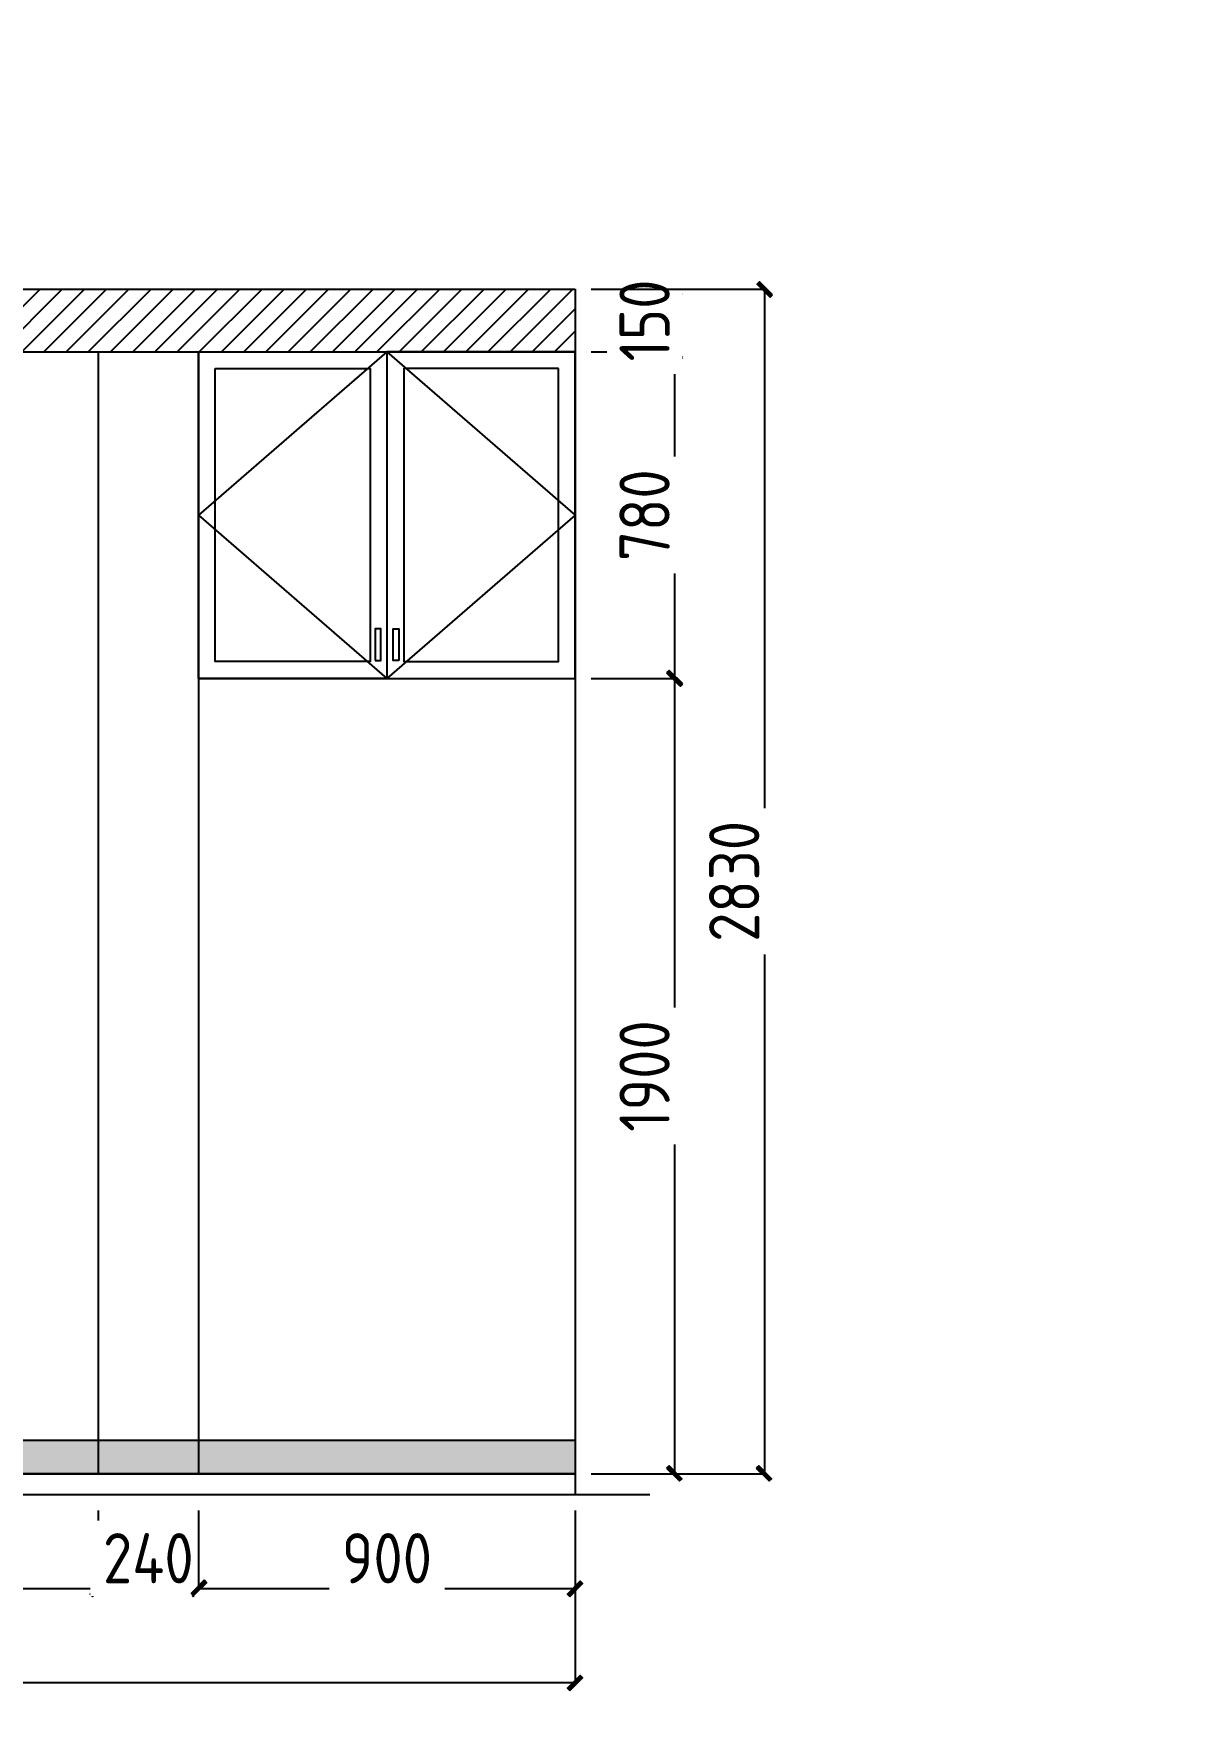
# Model space of a CAD drawing. Extents: x -74236 to 286982, y -14633 to 132816.
# Drawn here: x 111417 to 114154, y 121789 to 125799 of the extents above; entities that cross this region are included whole.
import ezdxf
from ezdxf.xclip import XClip

# ---------------------------------------------------------------- set-up
doc = ezdxf.new("R2010")
doc.units = 0
doc.header["$LTSCALE"] = 10
doc.header["$MEASUREMENT"] = 0
doc.header["$XCLIPFRAME"] = 2
doc.header["$PDSIZE"] = 5
for name, color, linetype in [('1活动家具', 4, 'Continuous'), ('2改建新建', 7, 'Continuous'), ('5顶面布置', 3, 'Continuous'), ('图框', 4, 'Continuous')]:
    doc.layers.add(name, color=color, linetype=linetype)
doc.styles.get("Standard").update_dxf_attribs({"font": 'gbenor.shx', "bigfont": 'gbcbig.shx'})
doc.dimstyles.new('wl20', dxfattribs={"dimscale": 60, "dimtxt": 1.8, "dimasz": 0.03, "dimexe": 0, "dimexo": 0.625, "dimgap": 0.2, "dimtad": 1, "dimdec": 0, "dimrnd": 0.05, "dimdsep": 46, "dimtxsty": 'Standard', "dimblk": 'BZ', "dimcen": 0.06, "dimclrd": 127, "dimclre": 127, "dimclrt": 1, "dimadec": 0, "dimazin": 0, "dimtfac": 1, "dimtdec": 0, "dimtix": 1, "dimtmove": 2, "dimatfit": 3, "dimldrblk": 'jt', "dimfxl": 1, "dimtvp": 1, "dimtfill": 1, "dimtolj": 1, "dimtzin": 0, "dimarcsym": 0})

# ---------------------------------------------------------------- blocks, each defined once
blk = doc.blocks.new('verh35')
at = {"color": 4}
for p, q in [((-177923, -193263.9), (-177759.7, -193358.2)), ((-177759.7, -193358.2), (-177966.5, -193716.4)), ((-177966.5, -193716.4), (-178130.3, -193623))]:
    blk.add_line(p, q, dxfattribs=at)
blk.add_arc((-178049.6, -193430.2), 209, 52.7215, 247.2785, dxfattribs=at)
at = {"color": 8, "ltscale": 8}
blk.add_arc((-177962.9, -193480.3), 220, 79.5508, 220.4492, dxfattribs=at)
blk = doc.blocks.new('43y3y3herf')
at = {"color": 4}
for p, q in [((-177380.3, -193187.5), (-177288, -193023.1)), ((-177020.7, -193391.8), (-177380.3, -193187.5)), ((-176927.5, -193227.9), (-177020.7, -193391.8))]:
    blk.add_line(p, q, dxfattribs=at)
blk.add_arc((-177094.7, -193102.4), 209, 323.1202, 157.6772, dxfattribs=at)
at = {"color": 8, "ltscale": 8}
blk.add_arc((-177144.2, -193189.5), 220, 349.9495, 130.8479, dxfattribs=at)
blk = doc.blocks.new('270')
at = {"color": 4}
blk.add_circle((10142.8, -40166.4), 500, dxfattribs=at)
at = {"color": 8, "linetype": 'Continuous', "ltscale": 5}
blk.add_circle((10142.8, -40166.4), 420, dxfattribs=at)
at = {"color": 8}
blk.add_blockref('43y3y3herf', (187597.4, 153652.8), dxfattribs=at)
for name, p, rotation in [('verh35', (206484.6, 134410.9), 354.0984126523752), ('43y3y3herf', (40981.6, -301154.5), 229.2262715882117)]:
    blk.add_blockref(name, p, dxfattribs=dict(at, rotation=rotation))
at = {"color": 8, "xscale": -1}
for name, p, rotation in [('verh35', (-35762.1, 218516.7), 327.6077461319526), ('43y3y3herf', (-163139.1, -237770.3), 96.26653595320721)]:
    blk.add_blockref(name, p, dxfattribs=dict(at, rotation=rotation))
blk = doc.blocks.new('adsz')
h = blk.add_hatch(color=252)
h.dxf.hatch_style = 1
h.paths.add_polyline_path([(93345.7, 123939.6), (92745.7, 123939.6), (92745.7, 124319.6), (92525.7, 124319.6), (92525.7, 123939.6), (92525.7, 123719.6), (93345.7, 123719.6)])
h.paths.add_polyline_path([(94475.7, 123939.6), (94255.7, 123939.6), (94255.7, 123719.6), (94255.7, 121999.6), (94475.7, 121999.6), (94475.7, 122999.6), (94673.5, 122999.6), (94673.5, 123219.6), (94475.7, 123219.6)])
h.paths.add_polyline_path([(94475.7, 120879.6), (94255.7, 120879.6), (94255.7, 119729.6), (95435.7, 119729.6), (95435.7, 119949.6), (94475.7, 119949.6)])
h.paths.add_polyline_path([(99783.3, 119949.6), (97454.4, 119949.6), (97454.4, 119729.6), (99783.3, 119729.6)])
h.paths.add_polyline_path([(99375.7, 122079.6), (99155.7, 122079.6), (99155.7, 121919.6), (98095.7, 121919.6), (98095.7, 122079.6), (97875.7, 122079.6), (97875.7, 121699.6), (99375.7, 121699.6)])
h.paths.add_polyline_path([(98095.7, 123219.6), (96135.7, 123219.6), (96135.7, 123409.6), (95895.7, 123409.6), (95895.7, 123219.6), (95895.7, 122999.6), (97875.7, 122999.6), (97875.7, 122879.6), (98095.7, 122879.6)])
h.paths.add_polyline_path([(100628.3, 123219.6), (99155.7, 123219.6), (99155.7, 122879.6), (99375.7, 122879.6), (99375.7, 122999.6), (100628.3, 122999.6)])
h.paths.add_polyline_path([(103045.7, 123219.6), (102825.7, 123219.6), (102097.3, 123219.6), (102097.3, 122999.6), (102825.7, 122999.6), (102825.7, 122319.6), (103045.7, 122319.6), (103045.7, 122999.6)])
h.paths.add_polyline_path([(103045.7, 120609.6), (102825.7, 120609.6), (102825.7, 119949.6), (101830.1, 119949.6), (101830.1, 119729.6), (103045.7, 119729.6)])
at = {"rotation": 165.163391754127}
blk.add_blockref('270', (96726.2, 83146.1), dxfattribs=at)
blk = doc.blocks.new('BZ')
at = {"layer": '图框', "linetype": 'Continuous'}
blk.add_hatch(color=2, dxfattribs=at).paths.add_polyline_path([(9.6, 6.5), (6.6, 9.4), (-10.5, -7.5), (-7.4, -10.7)])
blk.add_lwpolyline([(-7.4, -10.7), (9.6, 6.5), (6.6, 9.4), (-10.5, -7.5), (-7.4, -10.7)], dxfattribs=at)
blk = doc.blocks.new('*D52')
at = {"layer": '1活动家具', "color": 127, "lineweight": -2, "transparency": 16777216}
for p, q in [((112748.3, 124259), (112948.2, 124259)), ((112948.2, 122360.8), (112948.2, 124257.2)), ((112748.3, 122359), (112948.2, 122359))]:
    blk.add_line(p, q, dxfattribs=at)
at = {"layer": 'Defpoints', "color": 0, "transparency": 16777216}
for p in [(112710.8, 124259), (112948.2, 124259), (112710.8, 122359)]:
    blk.add_point(p, dxfattribs=at)
at = {"layer": '1活动家具', "color": 127, "lineweight": -2, "transparency": 16777216, "xscale": 1.8, "yscale": 1.8, "zscale": 1.8}
for p, rotation in [((112948.2, 124259), 90), ((112948.2, 122359), 270)]:
    blk.add_blockref('BZ', p, dxfattribs=dict(at, rotation=rotation))
at = {"layer": '1活动家具', "color": 1, "transparency": 16777216, "insert": (112876.2, 123309), "char_height": 120, "attachment_point": 5, "rotation": 90, "bg_fill": 3, "box_fill_scale": 1.25, "bg_fill_color": 256, "bg_fill_true_color": 13158600, "bg_fill_transparency": 0}
blk.add_mtext('\\A1;1900', dxfattribs=at)
blk = doc.blocks.new('jt')
at = {"layer": '图框', "linetype": 'Continuous'}
blk.add_hatch(color=2, dxfattribs=at).paths.add_polyline_path([(-22, 17.7), (-16.7, 22.2), (0, 0), (-16.7, -22), (-22, -17.6), (-5.7, 0)])
blk.add_lwpolyline([(-22, 17.7), (-16.7, 22.2), (0, 0), (-16.7, -22), (-22, -17.6), (-5.7, 0), (-22, 17.7)], dxfattribs=at)
blk = doc.blocks.new('*D53')
at = {"layer": '1活动家具', "color": 127, "lineweight": -2, "transparency": 16777216}
for p, q in [((112748.3, 125039), (112948.2, 125039)), ((112948.2, 124260.8), (112948.2, 125037.2)), ((112748.3, 124259), (112948.2, 124259))]:
    blk.add_line(p, q, dxfattribs=at)
at = {"layer": 'Defpoints', "color": 0, "transparency": 16777216}
for p in [(112710.8, 125039), (112948.2, 125039), (112710.8, 124259)]:
    blk.add_point(p, dxfattribs=at)
at = {"layer": '1活动家具', "color": 127, "lineweight": -2, "transparency": 16777216, "xscale": 1.8, "yscale": 1.8, "zscale": 1.8}
for p, rotation in [((112948.2, 125039), 90), ((112948.2, 124259), 270)]:
    blk.add_blockref('BZ', p, dxfattribs=dict(at, rotation=rotation))
at = {"layer": '1活动家具', "color": 1, "transparency": 16777216, "insert": (112876.2, 124649), "char_height": 120, "attachment_point": 5, "rotation": 90, "bg_fill": 3, "box_fill_scale": 1.25, "bg_fill_color": 256, "bg_fill_true_color": 13158600, "bg_fill_transparency": 0}
blk.add_mtext('\\A1;780', dxfattribs=at)
blk = doc.blocks.new('*D54')
at = {"layer": '1活动家具', "color": 127, "lineweight": -2, "transparency": 16777216}
for p, q in [((112748.3, 125189), (112948.2, 125189)), ((112948.2, 125190.8), (112948.2, 125192.6)), ((112948.2, 125039), (112948.2, 125189)), ((112785.8, 125039), (112948.2, 125039)), ((112948.2, 125037.2), (112948.2, 125035.4))]:
    blk.add_line(p, q, dxfattribs=at)
at = {"layer": 'Defpoints', "color": 0, "transparency": 16777216}
for p in [(112710.8, 125189), (112748.3, 125039)]:
    blk.add_point(p, dxfattribs=at)
at = {"layer": '1活动家具', "color": 127, "lineweight": -2, "transparency": 16777216, "xscale": 1.8, "yscale": 1.8, "zscale": 1.8}
for p, rotation in [((112948.2, 125189), 270), ((112948.2, 125039), 90)]:
    blk.add_blockref('BZ', p, dxfattribs=dict(at, rotation=rotation))
at = {"layer": '1活动家具', "color": 1, "transparency": 16777216, "insert": (112876.2, 125114), "char_height": 120, "attachment_point": 5, "rotation": 90, "bg_fill": 3, "box_fill_scale": 1.25, "bg_fill_color": 256, "bg_fill_true_color": 13158600, "bg_fill_transparency": 0}
blk.add_mtext('\\A1;150', dxfattribs=at)
at = {"layer": 'Defpoints', "color": 0, "transparency": 16777216}
blk.add_point((112948.2, 125189), dxfattribs=at)
blk = doc.blocks.new('*D55')
at = {"layer": '1活动家具', "color": 127, "lineweight": -2, "transparency": 16777216}
for p, q in [((112748.3, 125189), (113162.4, 125189)), ((113162.4, 125187.2), (113162.4, 122360.8)), ((112748.3, 122359), (113162.4, 122359))]:
    blk.add_line(p, q, dxfattribs=at)
at = {"layer": 'Defpoints', "color": 0, "transparency": 16777216}
for p in [(112710.8, 125189), (112710.8, 122359), (113162.4, 122359)]:
    blk.add_point(p, dxfattribs=at)
at = {"layer": '1活动家具', "color": 127, "lineweight": -2, "transparency": 16777216, "xscale": 1.8, "yscale": 1.8, "zscale": 1.8}
for p, rotation in [((113162.4, 125189), 90), ((113162.4, 122359), 270)]:
    blk.add_blockref('BZ', p, dxfattribs=dict(at, rotation=rotation))
at = {"layer": '1活动家具', "color": 1, "transparency": 16777216, "insert": (113090.4, 123774), "char_height": 120, "attachment_point": 5, "rotation": 90, "bg_fill": 3, "box_fill_scale": 1.25, "bg_fill_color": 256, "bg_fill_true_color": 13158600, "bg_fill_transparency": 0}
blk.add_mtext('\\A1;2830', dxfattribs=at)
blk = doc.blocks.new('*D58')
at = {"layer": '1活动家具', "color": 127, "lineweight": -2, "transparency": 16777216}
for p, q in [((109610.8, 122271.5), (109610.8, 122085.1)), ((111570.8, 122271.5), (111570.8, 122085.1)), ((109612.6, 122085.1), (111569, 122085.1))]:
    blk.add_line(p, q, dxfattribs=at)
at = {"layer": 'Defpoints', "color": 0, "transparency": 16777216}
for p in [(109610.8, 122309), (111570.8, 122309), (111570.8, 122085.1)]:
    blk.add_point(p, dxfattribs=at)
at = {"layer": '1活动家具', "color": 127, "lineweight": -2, "transparency": 16777216, "xscale": 1.8, "yscale": 1.8, "zscale": 1.8, "rotation": 180}
blk.add_blockref('BZ', (109610.8, 122085.1), dxfattribs=at)
at = {"layer": '1活动家具', "color": 127, "lineweight": -2, "transparency": 16777216, "xscale": 1.8, "yscale": 1.8, "zscale": 1.8}
blk.add_blockref('BZ', (111570.8, 122085.1), dxfattribs=at)
at = {"layer": '1活动家具', "color": 1, "transparency": 16777216, "insert": (110590.8, 122157.1), "char_height": 120, "attachment_point": 5, "bg_fill": 3, "box_fill_scale": 1.25, "bg_fill_color": 256, "bg_fill_true_color": 13158600, "bg_fill_transparency": 0}
blk.add_mtext('\\A1;1960', dxfattribs=at)
blk = doc.blocks.new('*D59')
at = {"layer": '1活动家具', "color": 127, "lineweight": -2, "transparency": 16777216}
for p, q in [((111570.8, 122271.5), (111570.8, 122085.1)), ((111810.8, 122271.5), (111810.8, 122085.1)), ((111572.6, 122085.1), (111809, 122085.1))]:
    blk.add_line(p, q, dxfattribs=at)
at = {"layer": 'Defpoints', "color": 0, "transparency": 16777216}
for p in [(111570.8, 122309), (111810.8, 122309)]:
    blk.add_point(p, dxfattribs=at)
at = {"layer": '1活动家具', "color": 127, "lineweight": -2, "transparency": 16777216, "xscale": 1.8, "yscale": 1.8, "zscale": 1.8, "rotation": 180}
blk.add_blockref('BZ', (111570.8, 122085.1), dxfattribs=at)
at = {"layer": '1活动家具', "color": 127, "lineweight": -2, "transparency": 16777216, "xscale": 1.8, "yscale": 1.8, "zscale": 1.8}
blk.add_blockref('BZ', (111810.8, 122085.1), dxfattribs=at)
at = {"layer": '1活动家具', "color": 1, "transparency": 16777216, "insert": (111690.8, 122157.1), "char_height": 120, "attachment_point": 5, "bg_fill": 3, "box_fill_scale": 1.25, "bg_fill_color": 256, "bg_fill_true_color": 13158600, "bg_fill_transparency": 0}
blk.add_mtext('\\A1;240', dxfattribs=at)
at = {"layer": 'Defpoints', "color": 0, "transparency": 16777216}
blk.add_point((111810.8, 122085.1), dxfattribs=at)
blk = doc.blocks.new('*D60')
at = {"layer": '1活动家具', "color": 127, "lineweight": -2, "transparency": 16777216}
for p, q in [((111810.8, 122271.5), (111810.8, 122085.1)), ((112710.8, 122271.5), (112710.8, 122085.1)), ((111812.6, 122085.1), (112709, 122085.1))]:
    blk.add_line(p, q, dxfattribs=at)
at = {"layer": 'Defpoints', "color": 0, "transparency": 16777216}
for p in [(111810.8, 122309), (112710.8, 122309), (112710.8, 122085.1)]:
    blk.add_point(p, dxfattribs=at)
at = {"layer": '1活动家具', "color": 127, "lineweight": -2, "transparency": 16777216, "xscale": 1.8, "yscale": 1.8, "zscale": 1.8, "rotation": 180}
blk.add_blockref('BZ', (111810.8, 122085.1), dxfattribs=at)
at = {"layer": '1活动家具', "color": 127, "lineweight": -2, "transparency": 16777216, "xscale": 1.8, "yscale": 1.8, "zscale": 1.8}
blk.add_blockref('BZ', (112710.8, 122085.1), dxfattribs=at)
at = {"layer": '1活动家具', "color": 1, "transparency": 16777216, "insert": (112260.8, 122157.1), "char_height": 120, "attachment_point": 5, "bg_fill": 3, "box_fill_scale": 1.25, "bg_fill_color": 256, "bg_fill_true_color": 13158600, "bg_fill_transparency": 0}
blk.add_mtext('\\A1;900', dxfattribs=at)
blk = doc.blocks.new('*D61')
at = {"layer": '1活动家具', "color": 127, "lineweight": -2, "transparency": 16777216}
for p, q in [((104880.8, 122271.5), (104880.8, 121860)), ((112710.8, 122271.5), (112710.8, 121860)), ((104882.6, 121860), (112709, 121860))]:
    blk.add_line(p, q, dxfattribs=at)
at = {"layer": 'Defpoints', "color": 0, "transparency": 16777216}
for p in [(104880.8, 122309), (112710.8, 122309), (112710.8, 121860)]:
    blk.add_point(p, dxfattribs=at)
at = {"layer": '1活动家具', "color": 127, "lineweight": -2, "transparency": 16777216, "xscale": 1.8, "yscale": 1.8, "zscale": 1.8, "rotation": 180}
blk.add_blockref('BZ', (104880.8, 121860), dxfattribs=at)
at = {"layer": '1活动家具', "color": 127, "lineweight": -2, "transparency": 16777216, "xscale": 1.8, "yscale": 1.8, "zscale": 1.8}
blk.add_blockref('BZ', (112710.8, 121860), dxfattribs=at)
at = {"layer": '1活动家具', "color": 1, "transparency": 16777216, "insert": (108795.8, 121932), "char_height": 120, "attachment_point": 5, "bg_fill": 3, "box_fill_scale": 1.25, "bg_fill_color": 256, "bg_fill_true_color": 13158600, "bg_fill_transparency": 0}
blk.add_mtext('\\A1;7830', dxfattribs=at)

msp = doc.modelspace()

# ---------------------------------------------------------------- hatches: boundary and pattern name
at = {"layer": '2改建新建'}
h = msp.add_hatch(dxfattribs=at)
h.set_pattern_fill('ANSI31', color=251, scale=300)
h.set_pattern_definition([(45, (8745.138, 758.47), (-26.516504, 26.516504), [])])
h.paths.add_polyline_path([(104880.8, 125189), (104880.8, 125039), (112710.8, 125039), (112710.8, 125189)])
at = {"layer": '5顶面布置'}
h = msp.add_hatch(dxfattribs=at)
h.set_pattern_fill('ANSI33', color=251, scale=250, angle=45, double=1)
h.set_pattern_definition([(90, (0, 758.47), (-62.5, 1e-14), []), (90, (31.25, 789.72), (-62.5, 1e-14), [31.25, -15.625])])
h.paths.add_polyline_path([(104880.8, 122439), (112710.8, 122439), (112710.8, 122359), (104880.8, 122359)])

# ---------------------------------------------------------------- linework, layer by layer
at = {"color": 3}
for points in [[(111810.8, 125039), (112260.8, 125039), (112260.8, 124259), (111810.8, 124259)], [(112710.8, 125039), (112260.8, 125039), (112260.8, 124259), (112710.8, 124259)]]:
    msp.add_lwpolyline(points, close=True, dxfattribs=at)
at = {"layer": '1活动家具', "color": 0}
for p, q in [((111570.8, 125039), (111570.8, 122359)), ((111810.8, 125039), (111810.8, 122359)), ((111810.8, 124259), (112710.8, 124259))]:
    msp.add_line(p, q, dxfattribs=at)
at = {"layer": '2改建新建', "color": 0}
for p, q in [((104880.8, 125189), (112710.8, 125189)), ((112710.8, 125189), (112710.8, 122309)), ((104880.8, 125039), (112710.8, 125039)), ((110888.5, 122439), (112710.8, 122439)), ((104880.8, 122359), (112710.8, 122359)), ((104644.9, 122309), (112888.9, 122309))]:
    msp.add_line(p, q, dxfattribs=at)
at = {"layer": '2改建新建', "color": 251}
for points in [[(112260.8, 125039), (111810.8, 124649), (112260.8, 124259)], [(112260.8, 125039), (112710.8, 124649), (112260.8, 124259)]]:
    msp.add_lwpolyline(points, dxfattribs=at)
for points in [[(111850.8, 124999), (112220.8, 124999), (112220.8, 124299), (111850.8, 124299)], [(112670.8, 124999), (112300.8, 124999), (112300.8, 124299), (112670.8, 124299)], [(112232.5, 124301.5), (112245.8, 124301.5), (112245.8, 124377.2), (112232.5, 124377.2)], [(112289.2, 124301.5), (112275.9, 124301.5), (112275.9, 124377.2), (112289.2, 124377.2)]]:
    msp.add_lwpolyline(points, close=True, dxfattribs=at)
at = {"layer": '2改建新建', "color": 0}
msp.add_lwpolyline([(104880.8, 122439), (112710.8, 122439), (112710.8, 122359), (104880.8, 122359)], close=True, dxfattribs=at)

# ---------------------------------------------------------------- block references
ref = msp.add_blockref('adsz', (-8061.7, 222751.2), dxfattribs=dict(at, rotation=270))
XClip(ref).set_block_clipping_path([(94700.3861224474, 122999.6485216264), (96474.7672742818, 127739.6485216264)])
ref = msp.add_blockref('adsz', (207706.5, 250450.5), dxfattribs=dict(at, rotation=180))
XClip(ref).set_block_clipping_path([(94882.6712240455, 122555.9954061018), (103045.6911088218, 124370.8103991601)])

# ---------------------------------------------------------------- next in the draw order: dimensions: what is measured, and where the dimension line sits
at = {"layer": '1活动家具', "color": 0}
dim = msp.add_linear_dim(base=(112948.2, 124259), p1=(112710.8, 122359), p2=(112710.8, 124259), angle=90, dimstyle='wl20', override={"dimtxt": 2, "dimfxl": 20, "dimfxlon": 1, "dimarcsym": 1}, dxfattribs=at)
dim.commit()
dim.dimension.update_dxf_attribs({"geometry": '*D52', "text_midpoint": (112876.2, 123309)})
dim = msp.add_linear_dim(base=(111570.8, 122085.1), p1=(109610.8, 122309), p2=(111570.8, 122309), dimstyle='wl20', override={"dimtxt": 2, "dimfxl": 20, "dimfxlon": 1, "dimarcsym": 1}, dxfattribs=at)
dim.commit()
dim.dimension.update_dxf_attribs({"geometry": '*D58', "text_midpoint": (110590.8, 122157.1)})

# ---------------------------------------------------------------- next in the draw order: dimensions: what is measured, and where the dimension line sits
dim = msp.add_linear_dim(base=(112948.2, 125039), p1=(112710.8, 124259), p2=(112710.8, 125039), angle=90, dimstyle='wl20', override={"dimtxt": 2, "dimfxl": 20, "dimfxlon": 1, "dimarcsym": 1}, dxfattribs=at)
dim.commit()
dim.dimension.update_dxf_attribs({"geometry": '*D53', "text_midpoint": (112876.2, 124649)})
dim = msp.add_linear_dim(base=(111810.8, 122085.1), p1=(111570.8, 122309), p2=(111810.8, 122309), dimstyle='wl20', override={"dimtxt": 2, "dimfxl": 20, "dimfxlon": 1, "dimarcsym": 1}, dxfattribs=at)
dim.commit()
dim.dimension.update_dxf_attribs({"geometry": '*D59', "text_midpoint": (111690.8, 122157.1)})

# ---------------------------------------------------------------- next in the draw order: dimensions: what is measured, and where the dimension line sits
dim = msp.add_linear_dim(base=(112948.2, 125189), p1=(112748.3, 125039), p2=(112710.8, 125189), angle=90, dimstyle='wl20', override={"dimtxt": 2, "dimfxl": 20, "dimfxlon": 1, "dimarcsym": 1}, dxfattribs=at)
dim.commit()
dim.dimension.update_dxf_attribs({"geometry": '*D54', "text_midpoint": (112876.2, 125114)})
dim = msp.add_linear_dim(base=(112710.8, 122085.1), p1=(111810.8, 122309), p2=(112710.8, 122309), dimstyle='wl20', override={"dimtxt": 2, "dimfxl": 20, "dimfxlon": 1, "dimarcsym": 1}, dxfattribs=at)
dim.commit()
dim.dimension.update_dxf_attribs({"geometry": '*D60', "text_midpoint": (112260.8, 122157.1)})

# ---------------------------------------------------------------- next in the draw order: dimensions: what is measured, and where the dimension line sits
dim = msp.add_linear_dim(base=(113162.4, 122359), p1=(112710.8, 125189), p2=(112710.8, 122359), angle=90, dimstyle='wl20', override={"dimtxt": 2, "dimfxl": 20, "dimfxlon": 1, "dimarcsym": 1}, dxfattribs=at)
dim.commit()
dim.dimension.update_dxf_attribs({"geometry": '*D55', "text_midpoint": (113090.4, 123774)})
dim = msp.add_linear_dim(base=(112710.8, 121860), p1=(104880.8, 122309), p2=(112710.8, 122309), dimstyle='wl20', override={"dimtxt": 2, "dimfxl": 20, "dimfxlon": 1, "dimarcsym": 1}, dxfattribs=at)
dim.commit()
dim.dimension.update_dxf_attribs({"geometry": '*D61', "text_midpoint": (108795.8, 121932)})

doc.saveas('drawing.dxf')
